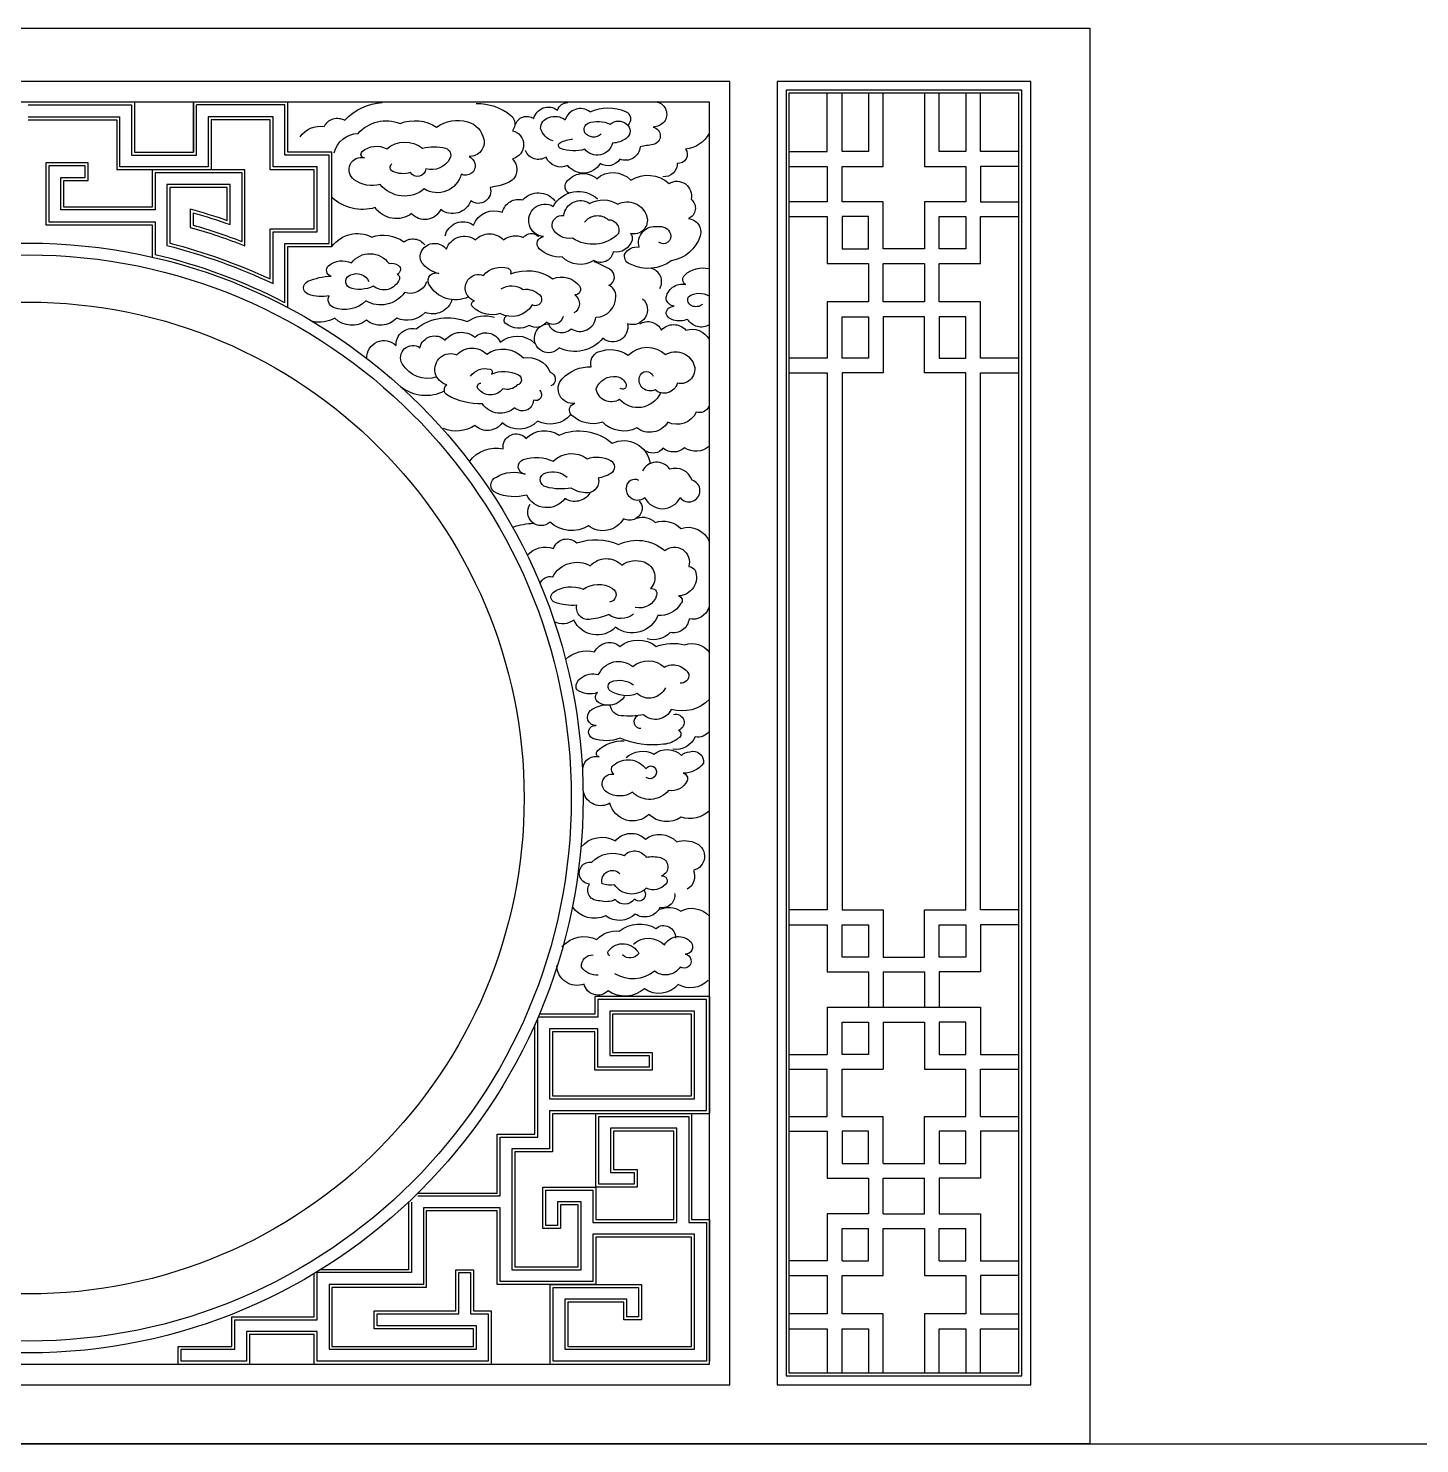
# Model space of a CAD drawing. Extents: x -66030 to 95157, y -13132 to 45879.
# Drawn here: x -63135 to -60776, y 39315 to 41715 of the extents above; entities that cross this region are included whole.
import ezdxf

# ---------------------------------------------------------------- set-up
doc = ezdxf.new("R2010")
doc.units = 0
doc.header["$LTSCALE"] = 100
doc.header["$MEASUREMENT"] = 0
for name, color, linetype in [('3', 11, 'CONTINUOUS'), ('4', 121, 'CONTINUOUS'), ('7', 105, 'CONTINUOUS')]:
    doc.layers.add(name, color=color, linetype=linetype)

msp = doc.modelspace()

# ---------------------------------------------------------------- linework, layer by layer
at = {"layer": '3', "linetype": 'ByBlock'}
for p, q in [((-63135.4, 41565.3), (-62980.4, 41565.3)), ((-63135.4, 41560.3), (-62985.4, 41560.3)), ((-62985.4, 41560.3), (-62985.4, 41475.3)), ((-61685.4, 40115.3), (-61615.4, 40115.3)), ((-61685.4, 40115.3), (-61685.4, 40055.3)), ((-61615.4, 40115.3), (-61615.4, 40055.3)), ((-61780.4, 40055.3), (-61780.4, 39975.3)), ((-61780.4, 40055.3), (-61520.4, 40055.3)), ((-61520.4, 40055.3), (-61520.4, 39975.3)), ((-61685.4, 40030.3), (-61685.4, 39950.3)), ((-61685.4, 40030.3), (-61615.4, 40030.3)), ((-61615.4, 40030.3), (-61615.4, 39950.3)), ((-61845.4, 39975.3), (-61780.4, 39975.3)), ((-61520.4, 39975.3), (-61455.4, 39975.3)), ((-61845.4, 39950.3), (-61780.4, 39950.3)), ((-61780.4, 39870.3), (-61780.4, 39950.3)), ((-61755.4, 39950.3), (-61685.4, 39950.3)), ((-61755.4, 39870.3), (-61755.4, 39950.3)), ((-61615.4, 39950.3), (-61545.4, 39950.3)), ((-61545.4, 39870.3), (-61545.4, 39950.3)), ((-61520.4, 39950.3), (-61455.4, 39950.3)), ((-61520.4, 39870.3), (-61520.4, 39950.3)), ((-61845.4, 39870.3), (-61780.4, 39870.3)), ((-61755.4, 39870.3), (-61685.4, 39870.3)), ((-61685.4, 39790.3), (-61685.4, 39870.3)), ((-61615.4, 39790.3), (-61615.4, 39870.3)), ((-61615.4, 39870.3), (-61545.4, 39870.3)), ((-61520.4, 39870.3), (-61455.4, 39870.3)), ((-61685.4, 39790.3), (-61615.4, 39790.3)), ((-61685.4, 39765.3), (-61615.4, 39765.3)), ((-61685.4, 39705.3), (-61685.4, 39765.3)), ((-61615.4, 39705.3), (-61615.4, 39765.3)), ((-61685.4, 39705.3), (-61615.4, 39705.3)), ((-61755.4, 39625.3), (-61755.4, 39680.3)), ((-61755.4, 39680.3), (-61710.4, 39680.3)), ((-61710.4, 39625.3), (-61710.4, 39680.3)), ((-61590.4, 39625.3), (-61590.4, 39680.3)), ((-61590.4, 39680.3), (-61545.4, 39680.3)), ((-61545.4, 39625.3), (-61545.4, 39680.3)), ((-61755.4, 39625.3), (-61710.4, 39625.3)), ((-61590.4, 39625.3), (-61545.4, 39625.3)), ((-61520.4, 39510.3), (-61455.4, 39510.3)), ((-61520.4, 39435.3), (-61520.4, 39510.3))]:
    msp.add_line(p, q, dxfattribs=at)
at = {"layer": '3', "color": 2}
msp.add_line((-66009.4, 39315.3), (95156.9, 39315.3), dxfattribs=at)
at = {"layer": '3', "linetype": 'ByBlock'}
for points in [[(-61450.4, 41610.3), (-61850.4, 41610.3), (-61850.4, 39430.3), (-61450.4, 39430.3)], [(-61455.4, 41605.3), (-61845.4, 41605.3), (-61845.4, 39435.3), (-61455.4, 39435.3)], [(-61755.4, 41396.2), (-61755.4, 41341.2), (-61710.4, 41341.2), (-61710.4, 41396.2)], [(-61590.4, 41341.2), (-61590.4, 41396.2), (-61545.4, 41396.2), (-61545.4, 41341.2)], [(-61685.4, 41251.2), (-61685.4, 41316.2), (-61615.4, 41316.2), (-61615.4, 41251.2)], [(-61545.4, 41131.2), (-61615.4, 41131.2), (-61615.4, 41226.2), (-61685.4, 41226.2), (-61685.4, 41131.2), (-61755.4, 41131.2), (-61755.4, 40220.3), (-61685.4, 40220.3), (-61685.4, 40140.3), (-61615.4, 40140.3), (-61615.4, 40220.3), (-61545.4, 40220.3)], [(-61755.4, 41156.2), (-61755.4, 41226.2), (-61710.4, 41226.2), (-61710.4, 41156.2)], [(-61590.4, 41226.2), (-61590.4, 41156.2), (-61545.4, 41156.2), (-61545.4, 41226.2)], [(-61755.4, 40140.3), (-61755.4, 40195.3), (-61710.4, 40195.3), (-61710.4, 40140.3)], [(-61590.4, 40140.3), (-61590.4, 40195.3), (-61545.4, 40195.3), (-61545.4, 40140.3)], [(-62005.4, 40048.5), (-62149.4, 40048.5), (-62149.4, 39973.5), (-62082.4, 39973.5), (-62082.4, 39953.5), (-62169.4, 39953.5), (-62169.4, 40018.5), (-62251.4, 40018.5), (-62251.4, 39900.3), (-62005.4, 39900.3)], [(-62010.4, 40043.5), (-62144.4, 40043.5), (-62144.4, 39978.5), (-62077.4, 39978.5), (-62077.4, 39948.5), (-62174.4, 39948.5), (-62174.4, 40013.5), (-62246.4, 40013.5), (-62246.4, 39905.3), (-62010.4, 39905.3)], [(-61755.4, 39975.3), (-61755.4, 40030.3), (-61710.4, 40030.3), (-61710.4, 39975.3)], [(-61590.4, 40030.3), (-61590.4, 39975.3), (-61545.4, 39975.3), (-61545.4, 40030.3)], [(-61710.4, 39845.3), (-61755.4, 39845.3), (-61755.4, 39790.3), (-61710.4, 39790.3)], [(-61590.4, 39845.3), (-61590.4, 39790.3), (-61545.4, 39790.3), (-61545.4, 39845.3)]]:
    msp.add_lwpolyline(points, close=True, dxfattribs=at)
for points in [[(-61845.4, 41506.2), (-61780.4, 41506.2), (-61780.4, 41605.3)], [(-61615.4, 41605.3), (-61615.4, 41481.2), (-61545.4, 41481.2), (-61545.4, 41421.2), (-61615.4, 41421.2), (-61615.4, 41341.2), (-61685.4, 41341.2), (-61685.4, 41421.2), (-61755.4, 41421.2), (-61755.4, 41481.2), (-61685.4, 41481.2), (-61685.4, 41605.3)], [(-61710.4, 41605.3), (-61710.4, 41506.2), (-61755.4, 41506.2), (-61755.4, 41605.3)], [(-61545.4, 41605.3), (-61545.4, 41506.2), (-61590.4, 41506.2), (-61590.4, 41605.3)], [(-61455.4, 41506.2), (-61520.4, 41506.2), (-61520.4, 41605.3)], [(-63135.4, 41585.3), (-62960.4, 41585.3)], [(-62960.4, 41585.3), (-62960.4, 41500.3), (-62850.4, 41500.3), (-62850.4, 41585.3)], [(-62955.4, 41590.3), (-62955.4, 41505.3), (-62855.4, 41505.3), (-62855.4, 41590.3), (-62855.4, 41505.3)], [(-62695.4, 41241.8), (-62695.4, 41345.3), (-62620.4, 41345.3), (-62620.4, 41505.3), (-62695.4, 41505.3), (-62695.4, 41590.3), (-62855.4, 41590.3)], [(-62700.4, 41250.1), (-62700.4, 41350.3), (-62625.4, 41350.3), (-62625.4, 41500.3), (-62700.4, 41500.3), (-62700.4, 41585.3), (-62850.4, 41585.3)], [(-61845.4, 41481.2), (-61780.4, 41481.2), (-61780.4, 41421.2), (-61845.4, 41421.2)], [(-61455.4, 41481.2), (-61520.4, 41481.2), (-61520.4, 41421.2), (-61455.4, 41421.2)], [(-61845.4, 41396.2), (-61780.4, 41396.2), (-61780.4, 41316.2), (-61710.4, 41316.2), (-61710.4, 41251.2), (-61780.4, 41251.2), (-61780.4, 41156.2), (-61845.4, 41156.2)], [(-61455.4, 41156.2), (-61520.4, 41156.2), (-61520.4, 41251.2), (-61590.4, 41251.2), (-61590.4, 41316.2), (-61520.4, 41316.2), (-61520.4, 41396.2), (-61455.4, 41396.2)], [(-61845.4, 41131.2), (-61780.4, 41131.2), (-61780.4, 40220.3), (-61845.4, 40220.3)], [(-61455.4, 40220.3), (-61520.4, 40220.3), (-61520.4, 41131.2), (-61455.4, 41131.2)], [(-61845.4, 40195.3), (-61780.4, 40195.3), (-61780.4, 40115.3), (-61710.4, 40115.3), (-61710.4, 40055.3)], [(-61455.4, 40195.3), (-61520.4, 40195.3), (-61520.4, 40115.3), (-61590.4, 40115.3), (-61590.4, 40055.3)], [(-62251.4, 39880.3), (-61985.4, 39880.3), (-61985.4, 40068.5), (-62169.4, 40068.5), (-62169.4, 40038.5), (-62270.9, 40038.5)], [(-61980.4, 40073.5), (-62174.4, 40073.5), (-62174.4, 40043.5), (-62268.8, 40043.5)], [(-62246.4, 39875.3), (-61980.4, 39875.3), (-61980.4, 40073.5), (-61980.4, 39875.3)], [(-62474.5, 39735.3), (-62335.4, 39735.3), (-62335.4, 39835.3), (-62271.4, 39835.3), (-62271.4, 40037.5)], [(-62474.5, 39740.3), (-62340.4, 39740.3), (-62340.4, 39840.3), (-62276.4, 39840.3), (-62276.4, 40026.1)], [(-62251.4, 39880.3), (-62251.4, 39815.3), (-62315.4, 39815.3), (-62315.4, 39610.3), (-62197.9, 39610.3), (-62197.9, 39725.3), (-62237.9, 39725.3), (-62237.9, 39685.3), (-62257.9, 39685.3), (-62257.9, 39745.3), (-62177.9, 39745.3), (-62177.9, 39690.3), (-62035.4, 39690.3), (-62035.4, 39850.3), (-62147.9, 39850.3), (-62147.9, 39775.3), (-62107.9, 39775.3), (-62107.9, 39755.3), (-62167.9, 39755.3), (-62167.9, 39870.3)], [(-62246.4, 39874.6), (-62246.4, 39810.3), (-62310.4, 39810.3), (-62310.4, 39615.3), (-62202.9, 39615.3), (-62202.9, 39720.3), (-62232.9, 39720.3), (-62232.9, 39680.3), (-62262.9, 39680.3), (-62262.9, 39750.3), (-62172.9, 39750.3), (-62172.9, 39695.3), (-62040.4, 39695.3), (-62040.4, 39845.3), (-62142.9, 39845.3), (-62142.9, 39780.3), (-62102.9, 39780.3), (-62102.9, 39750.3), (-62172.9, 39750.3), (-62172.9, 39875.3)], [(-62167.9, 39870.3), (-62015.4, 39870.3), (-62015.4, 39690.3), (-61985.4, 39690.3), (-61985.4, 39455.3)], [(-62010.4, 39875.3), (-62010.4, 39695.3), (-61980.4, 39695.3), (-61980.4, 39455.3)], [(-61845.4, 39845.3), (-61780.4, 39845.3), (-61780.4, 39765.3), (-61710.4, 39765.3), (-61710.4, 39705.3), (-61780.4, 39705.3), (-61780.4, 39625.3), (-61845.4, 39625.3)], [(-61455.4, 39845.3), (-61520.4, 39845.3), (-61520.4, 39765.3), (-61590.4, 39765.3), (-61590.4, 39705.3), (-61520.4, 39705.3), (-61520.4, 39625.3), (-61455.4, 39625.3)], [(-62485.4, 39725), (-62485.4, 39605.3), (-62645.4, 39605.3)], [(-62490.4, 39725), (-62490.4, 39610.3), (-62639.7, 39610.3)], [(-61985.4, 39455.3), (-62245.4, 39455.3), (-62245.4, 39580.3), (-62100.4, 39580.3), (-62100.4, 39530.3), (-62120.4, 39530.3), (-62120.4, 39560.3), (-62225.4, 39560.3), (-62225.4, 39475.3), (-62005.4, 39475.3), (-62005.4, 39670.3), (-62177.9, 39670.3), (-62177.9, 39590.3), (-62335.4, 39590.3), (-62335.4, 39715.3), (-62465.4, 39715.3), (-62465.4, 39585.3), (-62625.4, 39585.3), (-62625.4, 39475.3), (-62375.4, 39475.3), (-62375.4, 39515.3), (-62543.7, 39515.3), (-62543.7, 39535.3), (-62405.4, 39535.3), (-62405.4, 39605.3), (-62385.4, 39605.3), (-62385.4, 39535.3), (-62355.4, 39535.3), (-62355.4, 39455.3), (-62645.4, 39455.3)], [(-62250.4, 39450.3), (-62250.4, 39585.3), (-62095.4, 39585.3), (-62095.4, 39525.3), (-62125.4, 39525.3), (-62125.4, 39555.3), (-62220.4, 39555.3), (-62220.4, 39480.3), (-62010.4, 39480.3), (-62010.4, 39665.3), (-62172.9, 39665.3), (-62172.9, 39585.3), (-62340.4, 39585.3), (-62340.4, 39710.3), (-62460.4, 39710.3), (-62460.4, 39580.3), (-62620.4, 39580.3), (-62620.4, 39480.3), (-62380.4, 39480.3), (-62380.4, 39510.3), (-62548.7, 39510.3), (-62548.7, 39540.3), (-62410.4, 39540.3), (-62410.4, 39610.3), (-62380.4, 39610.3), (-62380.4, 39540.3), (-62350.4, 39540.3), (-62350.4, 39450.3)], [(-61685.4, 39435.3), (-61685.4, 39535.3), (-61755.4, 39535.3), (-61755.4, 39600.3), (-61685.4, 39600.3), (-61685.4, 39680.3), (-61615.4, 39680.3), (-61615.4, 39600.3), (-61545.4, 39600.3), (-61545.4, 39535.3), (-61615.4, 39535.3), (-61615.4, 39435.3)], [(-62881.3, 39450.3), (-62881.3, 39480.3), (-62790.4, 39480.3), (-62790.4, 39530.3), (-62650.4, 39530.3), (-62650.4, 39603.8)], [(-62876.3, 39455.3), (-62876.3, 39475.3), (-62785.4, 39475.3), (-62785.4, 39525.3), (-62645.4, 39525.3), (-62645.4, 39605.3)], [(-61845.4, 39600.3), (-61780.4, 39600.3), (-61780.4, 39535.3), (-61845.4, 39535.3)], [(-61455.4, 39600.3), (-61520.4, 39600.3), (-61520.4, 39535.3), (-61455.4, 39535.3)], [(-62645.4, 39455.3), (-62645.4, 39505.3), (-62765.4, 39505.3), (-62765.4, 39455.3)], [(-61845.4, 39510.3), (-61780.4, 39510.3), (-61780.4, 39435.3)], [(-61755.4, 39435.3), (-61755.4, 39510.3), (-61710.4, 39510.3), (-61710.4, 39435.3)], [(-61590.4, 39435.3), (-61590.4, 39510.3), (-61545.4, 39510.3), (-61545.4, 39435.3)], [(-62650.4, 39450.3), (-62650.4, 39500.3), (-62760.4, 39500.3), (-62760.4, 39450.3)], [(-62765.4, 39455.3), (-62876.3, 39455.3)]]:
    msp.add_lwpolyline(points, dxfattribs=at)
for points in [[(-62674.4, 41531.4, -0.284782), (-62633.8, 41548.6, -0.432515), (-62598.5, 41559.4, -0.200233), (-62535.2, 41589.2)], [(-62375.7, 41587.7, -0.18238), (-62317, 41567.6, -0.41309), (-62314.5, 41541.7, -0.801196), (-62314.5, 41494, -0.551461), (-62322.9, 41453, -0.055012), (-62352.2, 41445.5, -0.73883), (-62384.9, 41422.9, -0.504443), (-62436, 41407.8, -0.535286), (-62485.4, 41401.1, -0.417554), (-62547.4, 41411.2, -0.258314), (-62620.4, 41428.2, -0.258314)], [(-62309.5, 41551, -0.529243), (-62278.2, 41562.1, -0.533997), (-62237.9, 41576.7, -0.333239), (-62220.6, 41589.2)], [(-62068.7, 41590.3, -0.527915), (-62056.8, 41556.9, -0.211261), (-62075.8, 41547.8, -0.829584), (-62075.8, 41518.3, -0.007607), (-62097.8, 41514.5, -0.504615), (-62132, 41493.2, -0.390407), (-62165.7, 41485.8, -0.519748), (-62220.6, 41482.4, -0.41391), (-62257.4, 41496.9, -0.488638), (-62292.1, 41508)], [(-62860.6, 41408.9, -0.017726), (-62797.9, 41389.5), (-62797.9, 41445.3), (-62895.4, 41445.3), (-62895.4, 41350.9, -0.046578), (-62725.4, 41290.2), (-62725.4, 41375.3), (-62650.4, 41375.3), (-62650.4, 41475.3), (-62725.4, 41475.3), (-62725.4, 41560.3), (-62825.4, 41560.3), (-62825.4, 41475.3), (-62985.4, 41475.3)], [(-62855.6, 41402.4, -0.017864), (-62792.9, 41382.4), (-62792.9, 41450.3), (-62900.4, 41450.3), (-62900.4, 41347, -0.049624), (-62720.4, 41282.3), (-62720.4, 41370.3), (-62645.4, 41370.3), (-62645.4, 41480.3), (-62720.4, 41480.3), (-62720.4, 41565.3), (-62830.4, 41565.3), (-62830.4, 41480.3), (-62980.4, 41480.3), (-62980.4, 41565.3)], [(-62616.4, 41504.3, -0.341332), (-62576.1, 41537, -0.312843), (-62505, 41554.1, -0.235807), (-62442.9, 41547.9, -0.22995), (-62390.3, 41556.8, -0.274586), (-62362.9, 41527.5, -0.490161), (-62387.5, 41498.1, -0.211896), (-62378, 41485.9, -0.656966), (-62401.2, 41468.1, -0.511842), (-62464, 41442.9, -0.41671), (-62538.5, 41450.4, -0.222947), (-62582.9, 41458.6, -0.841357), (-62565.1, 41495.4, -0.696231), (-62569.2, 41506.3, -0.309033), (-62527.6, 41511.1, -0.360616), (-62466.8, 41511.8, -0.134257), (-62427.8, 41511.8, -0.476254), (-62420.3, 41494.7, -0.35842), (-62461.3, 41477, -0.721266), (-62487.3, 41470.9, -0.200668), (-62517.1, 41472.7, -0.567782), (-62519, 41485.3)], [(-62245.3, 41524.4, -0.269456), (-62266.5, 41545.6, -0.335773), (-62252.5, 41563.9, -0.266143), (-62224.7, 41560)], [(-62164.1, 41535.6, -0.449395), (-62191.3, 41538.3, -0.425019), (-62185.8, 41554.7, -0.196373), (-62148.5, 41552.8, -0.366619), (-62121.2, 41553.3, -0.529545), (-62121.4, 41528.6, -0.144553), (-62144.6, 41520.6, -0.622781), (-62191.7, 41510.2, -0.156882), (-62232.5, 41511.2, -0.66826), (-62233.1, 41521.6, -0.089871), (-62212.2, 41527.4)], [(-61980.9, 41537, -0.256797), (-62021, 41510.6, -0.657863), (-62034.7, 41486.2, -0.440202), (-62059.1, 41463.7, -0.440202)], [(-62860.6, 41408.9), (-62860.6, 41377.8, -0.024336), (-62767.9, 41346.5), (-62767.9, 41475.3), (-62925.4, 41475.3), (-62925.4, 41412.2), (-63075.4, 41412.2), (-63075.4, 41457.2), (-63034, 41457.2), (-63034, 41487.2), (-63105.4, 41487.2), (-63105.4, 41382.2), (-62925.4, 41382.2), (-62925.4, 41327.3)], [(-62855.6, 41402.4), (-62855.6, 41381.5, -0.021588), (-62772.9, 41353.8), (-62772.9, 41470.3), (-62920.4, 41470.3), (-62920.4, 41407.2), (-63080.4, 41407.2), (-63080.4, 41462.2), (-63039, 41462.2), (-63039, 41482.2), (-63100.4, 41482.2), (-63100.4, 41387.2), (-62920.4, 41387.2), (-62920.4, 41331.3)], [(-62218.8, 41435.9, -0.438021), (-62223, 41454, -0.452403), (-62171.4, 41460.3, -0.39669), (-62113.6, 41457.9, -0.331982), (-62048.6, 41452.4, -0.661734), (-62011.3, 41425.5, -0.571312), (-62016, 41392.6, -0.478035), (-61996, 41363.5, -0.293516), (-62045.1, 41321.2, -0.286259), (-62113.2, 41314.9, -0.390162), (-62124.1, 41331.5, -0.359786), (-62099.5, 41344, -0.549889), (-62068, 41379.1, -0.362655), (-62046.3, 41366.9, -0.729687), (-62066.3, 41352.6)], [(-62428.7, 41363.4, -0.523447), (-62380.5, 41381.7, -0.408122), (-62331.1, 41403.5, -0.432375), (-62296.6, 41424.2, -0.47061), (-62242.6, 41423)], [(-62191.9, 41386.5, -0.444022), (-62151.8, 41390.8, -0.510512), (-62134.5, 41367.1, -0.359096), (-62212.6, 41359.6, -0.353454), (-62247, 41378.1, -0.500463), (-62227.1, 41397.9, -0.563445), (-62183.4, 41418.4, -0.272267), (-62135.7, 41417, -0.481441), (-62086.4, 41395.8, -0.575066), (-62114.1, 41367.3, -0.256736), (-62111.5, 41356.1, -0.387629), (-62143.5, 41336.2, -0.536398), (-62176.3, 41321.6, -0.354813), (-62229.9, 41327.6, -0.212057), (-62268.8, 41341.4, -0.652227), (-62261.4, 41362.1, -1.257403), (-62245.1, 41413.4, -0.48853), (-62170, 41425.9)], [(-62620.4, 41345.3, -0.370709), (-62553, 41361.4, -0.242586), (-62498.3, 41353.2, -0.418674), (-62463.1, 41348)], [(-62388.8, 41259.9, -0.400048), (-62455.9, 41281.6, -0.725065), (-62439.1, 41299.3, -0.156771), (-62465.8, 41315.1, -0.33256), (-62467.8, 41338.8, -0.52341), (-62426.3, 41340.8, -0.5071), (-62376.9, 41356.6, -0.426234), (-62329.5, 41356.6, -0.285189), (-62295.9, 41360.5, -0.457139), (-62270.2, 41362.5, -0.457139)], [(-62459.8, 41285.2, -0.390175), (-62497.3, 41267.1, -0.389874), (-62562.8, 41253.1, -0.295057), (-62617.8, 41242, -0.456515), (-62624.9, 41261.8, -0.138169), (-62660.6, 41264.2, -0.687411), (-62661.1, 41286.4, -0.086556), (-62621.9, 41295.2, -0.607513), (-62626, 41312.7, -0.302748), (-62587.4, 41317.4, -0.511408), (-62523.6, 41316.2, -0.231931), (-62507.8, 41313.3, -0.602776), (-62510.1, 41298.1, -0.43872), (-62506, 41289.9, -0.514908), (-62550.5, 41278.2, -0.212625), (-62591.2, 41275.8, -0.696671), (-62588.3, 41297, -0.433112), (-62558.1, 41286.1)], [(-62333.6, 41273.4, -0.300646), (-62296.2, 41272.6, -0.226628), (-62268.1, 41263.2, -0.883937), (-62280.8, 41246.2, -0.401238), (-62335.3, 41231.7, -0.286159), (-62382.2, 41243.6, -0.622468), (-62378.7, 41253, -0.50651), (-62389.8, 41288.7, -0.337714), (-62363.4, 41296.4, -0.305354), (-62321.7, 41308.3, -0.439986), (-62317.5, 41298.9, -0.255235), (-62245.9, 41290.4, -0.349914), (-62200.8, 41278.5, -0.615692), (-62208.5, 41263.2, -0.554573), (-62210.2, 41232.6)], [(-61980.4, 41212.6, -0.419662), (-62017.2, 41221.8, -0.168277), (-62041.4, 41220.6, -0.218851), (-62053.9, 41231.4, -0.414237), (-62040.1, 41243.9, -0.29642), (-62053.8, 41256.3, -0.454565), (-62020.4, 41280.7, -0.513798), (-62022.2, 41296.9, -0.243357), (-61980.7, 41307.8, -0.243357)], [(-62093.6, 41256.8, -0.814678), (-62119.1, 41214.3, -0.705447), (-62160.8, 41189.6, -0.342868), (-62234.9, 41173.5, -0.779354), (-62276.6, 41194.7, -0.332085), (-62253.6, 41214.3)], [(-61992.1, 41246.9, -0.27202), (-62010.1, 41244.6, -0.440625), (-62015.8, 41260.1, -0.310066), (-61980.4, 41260.9, -0.310066)], [(-62416.4, 41255.8, -0.435627), (-62462.4, 41233.3, -0.320637), (-62510.3, 41223.9, -0.396876), (-62562, 41220.2, -0.387517), (-62615.5, 41223.9, -0.172232), (-62652.9, 41217.9, -0.155478)], [(-62561.4, 41155.7, -0.674975), (-62511.7, 41177.5, -0.500389), (-62477.7, 41205.7, -0.27212), (-62390.9, 41217.9, -0.239427), (-62344.6, 41225.2)], [(-62228.1, 41226.6, -0.535898), (-62256.4, 41217, -0.377685), (-62286, 41211.3, -0.292905), (-62325.1, 41213.9, -0.545246), (-62324.3, 41227.5)], [(-62098.5, 41214, -0.450246), (-62061.7, 41203.3, -0.459395), (-62020.1, 41203.3, -0.362158), (-61980.9, 41187.9)], [(-62442.5, 41124.1, -0.357662), (-62501.3, 41146.6, -0.802332), (-62471.4, 41173.7, -0.575912), (-62428.5, 41186.7, -0.422364), (-62378, 41191.4, -0.530681), (-62335.1, 41183, -0.386606), (-62276.3, 41181.1, -0.386606)], [(-62268.2, 41101.5, -0.826767), (-62278.7, 41084.6, -0.663481), (-62310.4, 41072, -0.452407), (-62365.3, 41078.3, -0.135922), (-62424.4, 41093.1, -0.544403), (-62425.4, 41111, -1.08633), (-62408.5, 41161.6, -0.438054), (-62357.9, 41162.6, -0.377872), (-62295.6, 41156.3, -0.352338), (-62250.3, 41132.1, -0.70015), (-62249.2, 41108.9)], [(-61981.2, 41074, -0.383398), (-62002.6, 41064.4, -0.41387), (-62050.9, 41047.3, -0.440917), (-62103.4, 41037.6, -0.324637), (-62161.3, 41047.3, -0.268318), (-62213.8, 41059, -0.601843), (-62208.5, 41079.4, -0.713527), (-62229.9, 41121.1, -0.210188), (-62180.6, 41141.5, -0.39447), (-62168.7, 41166.5, -0.250678), (-62117.8, 41160.9, -0.409766), (-62054.7, 41162, -0.457813), (-62007, 41146.5, -0.608324), (-62034.7, 41113.4, -0.550508), (-62072.4, 41102.3, -0.646273), (-62098.9, 41124.4, -0.723314), (-62075.7, 41125.5)], [(-62385.5, 41125.3, -0.317), (-62352.2, 41137.2, -0.566951), (-62350, 41129, -0.226227), (-62304.1, 41127.5, -0.701509), (-62306.3, 41110.5, -0.284969), (-62330.7, 41103.9, -0.498115), (-62372.9, 41104.6, -0.653444), (-62367.7, 41113.5)], [(-62063.5, 41096.6, -0.540389), (-62132.8, 41086, -0.551245), (-62172.2, 41104.2, -0.354876), (-62137.6, 41124.7, -0.272647), (-62121.7, 41111.8, -0.769708), (-62131.7, 41104.8)], [(-62215.1, 41060.4, -0.350837), (-62271.7, 41049.4, -0.408288), (-62331.8, 41046.2, -0.459396), (-62377.9, 41041.9, -0.252396), (-62431.5, 41036.6)], [(-62387.4, 40981, -0.292993), (-62329.9, 41002.2, -0.751784), (-62291.4, 41020, -0.35845), (-62235.2, 41025.6, -0.291042), (-62145.2, 41011.6, -0.505426), (-62080.6, 40977.3)], [(-62183.1, 40927.4, -0.4288), (-62225.2, 40918.1, -0.566524), (-62290, 40923.8, -0.166452), (-62342, 40927.4, -0.683367), (-62341.3, 40954.4, -0.221027), (-62292.9, 40959.4, -0.810456), (-62295.9, 40984.1, -0.195529), (-62245.2, 40981.3, -0.367813), (-62187.4, 40985.5, -0.207692), (-62148.2, 40982.7, -0.583528), (-62147.5, 40960.6, -0.0981), (-62168.9, 40952.7, -0.497585), (-62186.7, 40927.8, -0.151733), (-62214.6, 40935.6, -0.111248), (-62257.1, 40937.6, -0.799371), (-62257.8, 40961.7, -0.267257), (-62221.7, 40954.2)], [(-61980.4, 41006.8, -0.335082), (-62022.5, 41003.8, -0.363987), (-62059, 41003.2, -0.379109), (-62087.2, 40998)], [(-62099.5, 40913.7, -0.23795), (-62094.3, 40900.5, -0.543892), (-62125.8, 40883.8, -0.452749), (-62185.5, 40871.6, -0.339887), (-62250.3, 40878, -0.902152), (-62284.1, 40908.2, -0.902152)], [(-62102.8, 40884.8, -0.279487), (-62072.2, 40877.5, -0.285368), (-62028.5, 40867.4, -0.40333), (-61980.4, 40844.1)], [(-62289.3, 40821.8, -0.301572), (-62244.9, 40833.2, -0.543955), (-62204.9, 40842.6, -0.193838), (-62134.3, 40840.1, -0.293615), (-62056.1, 40830, -0.732765), (-62015.2, 40802.6, -0.216664), (-62004.5, 40796.3, -0.517661), (-62032.7, 40752.8, -0.617556), (-62029.1, 40739.2, -0.284245), (-62067.7, 40719.7, -0.500044), (-62139.4, 40699.6, -0.52003), (-62210.2, 40711.8, -0.294935), (-62243.2, 40709.1)], [(-62267.4, 40773.4, -0.392848), (-62246, 40785.2, -0.427474), (-62182.3, 40803.7, -0.434107), (-62129, 40805.2, -0.240825), (-62091.2, 40810.4, -0.541766), (-62080.1, 40765.3, -0.564758), (-62069.8, 40754.2, -0.408405), (-62106.1, 40733.4)], [(-62109.2, 40721.8, -0.341736), (-62151.1, 40721.2, -0.06854), (-62181, 40713.3, -0.560422), (-62205.1, 40736.9, -0.100571), (-62242.9, 40742.2, -0.61016), (-62245.1, 40758.8, -0.258959), (-62194.5, 40764.1, -0.297983), (-62144.7, 40765.6, -0.71707), (-62150, 40742.2)], [(-61981.2, 40733.2, -0.381873), (-62014.9, 40713.8, -0.441791), (-62047, 40690.6, -0.282896), (-62085.9, 40680.2, -0.282896)], [(-62224.2, 40644.8, -0.274042), (-62174.9, 40657.8, -0.49947), (-62132.2, 40667.3, -0.347582), (-62070.5, 40667.3, -0.153723), (-62021.9, 40669.7, -0.345544), (-61980.3, 40656.7)], [(-62124.3, 40582.1, -0.406496), (-62168.6, 40572.1, -0.496212), (-62170.3, 40588.8, -0.242784), (-62205.3, 40593.8, -0.348441), (-62198.5, 40613.5, -0.251335), (-62168.3, 40619.3, -0.502273), (-62110.1, 40633, -0.390083), (-62056.7, 40632.1, -0.415955), (-62015.3, 40620.2, -0.475033), (-62030, 40604.6)], [(-62055, 40597.1, -0.511739), (-62102.6, 40587.1, -0.246929), (-62148.5, 40592.1, -0.605477), (-62146.9, 40607.1, -0.257225), (-62109.3, 40602.1, -0.257225)], [(-62041.2, 40551.5, -0.993236), (-62032.7, 40525.2, -0.635237), (-62033, 40511.6, -0.158667), (-62058.2, 40501.3, -0.13903), (-62131.9, 40511.8, -0.189647), (-62177.8, 40511.3, -0.887026), (-62172.3, 40533.3, -0.732635), (-62181.9, 40558.5, -0.16639), (-62154.9, 40568.1)], [(-61980.4, 40577.5, -0.279436), (-62045, 40560.4, -0.511912), (-62091.8, 40551.2, -0.064621), (-62130.2, 40549.6, -0.351429), (-62148.5, 40567.1, -0.351429)], [(-61980.4, 40523.4, -0.300663), (-62004.4, 40514, -0.335439), (-62042.2, 40492.7, -0.450233)], [(-62194.5, 40462, -0.456918), (-62167.1, 40479.8, -0.610623), (-62170.1, 40489.9, -0.205508), (-62124.7, 40507.1)], [(-62121.7, 40478.9, -0.316723), (-62074.3, 40484.5, -0.378868), (-62027.6, 40482.5, -0.172534), (-62013.7, 40488.4, -0.568414), (-61990.4, 40469, -0.235276), (-62024.7, 40452.1, -0.480087), (-62018.2, 40439.2, -0.34608), (-62049.8, 40423, -0.451054), (-62110.5, 40419.8, -0.28609), (-62154.2, 40419.8, -0.833661), (-62142.1, 40450.5, -0.491713), (-62142.9, 40465.9, -0.438454), (-62087.8, 40459.4, -0.496708), (-62074.1, 40462.6, -0.967788), (-62087.8, 40444.9)], [(-61980.4, 40388.3, -0.265294), (-62028.2, 40377.4, -0.352046), (-62082.8, 40382.2, -0.570896), (-62149.1, 40401.3, -0.492953), (-62193.5, 40419, -0.492953)], [(-62198.1, 40326.8, -0.365761), (-62139.8, 40337.5, -0.439388), (-62088.9, 40340.5, -0.376797), (-62035.8, 40336, -0.186378), (-62002.1, 40333.1, -0.704968), (-62007.4, 40287.5, -0.369646), (-62017.8, 40255.3)], [(-62092.3, 40254.4, -1.011095), (-62107.5, 40238.6, -0.509849), (-62139.9, 40237.9, -0.195222), (-62166.3, 40236, -0.647694), (-62183.5, 40264.3, -1.046291), (-62179.5, 40301.3, -0.316123), (-62124.7, 40312.5, -0.502462), (-62087.7, 40309.8, -0.098675), (-62063.3, 40309.2, -0.747096), (-62061.3, 40278.2, -0.691072), (-62054, 40264.3, -0.327061), (-62087.7, 40257.1, -0.470106), (-62141.2, 40263, -0.135745), (-62161.9, 40264.8, -0.798838), (-62132.3, 40281.7)], [(-62039.5, 40248.5, -0.542364), (-62064.2, 40224.6, -0.461654), (-62106.1, 40213.4, -0.373826), (-62156.2, 40210.4, -0.367622), (-62212.7, 40225.7, -0.367622)], [(-62064.5, 40221.4, -0.247822), (-62028.8, 40218.5, -0.346005), (-61980.4, 40209.6)], [(-62230.4, 40157.9, -0.332014), (-62171, 40170.4, -0.238598), (-62133.4, 40184.5, -0.296721), (-62070.9, 40189.1, -0.65909), (-62038, 40172.7)], [(-62148.9, 40142.6, -0.511888), (-62151.2, 40151, -0.558016), (-62100, 40146.4, -0.461908), (-62127.6, 40144.1)], [(-62109.2, 40162.4, -0.402486), (-62056.6, 40160.9, -0.526644), (-62011.5, 40165.5, -0.659947), (-62021.4, 40145.6, -1.228969), (-62029.8, 40123.5, -0.437094), (-62073.4, 40116.7, -0.325924), (-62140.6, 40112.1, -0.325924)], [(-62168.8, 40109.8, -0.27352), (-62197.1, 40123.5, -0.464151), (-62177.2, 40144.1, -0.464151)], [(-61982.5, 40100.9, -0.339381), (-62033.3, 40093.8, -0.392938), (-62090.4, 40086.8, -0.339065), (-62152.2, 40082.9, -0.585437), (-62192.9, 40094.6, -0.513484), (-62239, 40125.9, -0.513484)]]:
    msp.add_lwpolyline(points, format="xyb", dxfattribs=at)
msp.add_circle((-63135.4, 40410.1), 920.9, dxfattribs=at)
for centre, radius, start, end in [((-62199.3, 41552.6), 26.5, 51.8207, 163.6295), ((-62151.7, 41500.7), 79.1, 67.7579, 113.2827), ((-62126.8, 41561.7), 13.2, 306.1641, 67.7579), ((-63135.4, 40410.1), 945.9, 62.622, 76.8626), ((-62225.4, 41182.2), 145.8, 58.1385, 70.0298), ((-62156.3, 41293.4), 14.9, 292.323, 58.1385), ((-62084.6, 41285.5), 23.3, 331.253, 76.7665), ((-62173.9, 41260.4), 35.1, 272.1408, 1.4096), ((-62159.9, 41260.8), 21, 1.4096, 63.89), ((-62230.9, 41224.2), 24.8, 203.4809, 311.3396), ((-62199.9, 41228.9), 27.5, 237.9964, 352.6439), ((-62461, 41163), 70, 232.0834, 296.6207), ((-62069.8, 40952.2), 27.3, 34.7378, 152.4064), ((-62038.3, 40938.7), 30.5, 19.4862, 107.4377), ((-62106.6, 40935.3), 15.1, 63.4053, 178.4629), ((-62015, 40931), 18.7, 217.0017, 72.9509), ((-62102, 40935.2), 19.8, 178.4629, 308.4608), ((-62059.8, 40933.7), 33, 205.1013, 334.8987), ((-62269.4, 40729.1), 146.8, 93.2811, 107.6403), ((-62097.2, 40539.4), 11.1, 117.4073, 274.2331)]:
    msp.add_arc(centre, radius, start, end, dxfattribs=at)
at = {"layer": '4', "linetype": 'ByBlock'}
msp.add_lwpolyline([(-64935.4, 39315.3), (-64935.4, 41715.3), (-61335.4, 41715.3), (-61335.4, 39315.3)], close=True, dxfattribs=at)
msp.add_circle((-63135.4, 40410.1), 840.9, dxfattribs=at)
at = {"layer": '7', "linetype": 'ByBlock'}
for p, q in [((-61980.4, 41590.3), (-64290.4, 41590.3)), ((-61980.4, 39450.3), (-61980.4, 41590.3)), ((-64290.4, 39450.3), (-61980.4, 39450.3))]:
    msp.add_line(p, q, dxfattribs=at)
for points in [[(-61945.4, 39415.3), (-61945.4, 41625.3), (-64325.4, 41625.3), (-64325.4, 39415.3)], [(-61435.4, 39415.3), (-61435.4, 41625.3), (-61865.4, 41625.3), (-61865.4, 39415.3)]]:
    msp.add_lwpolyline(points, close=True, dxfattribs=at)
msp.add_circle((-63135.4, 40410.1), 940.9, dxfattribs=at)

doc.saveas('drawing.dxf')
